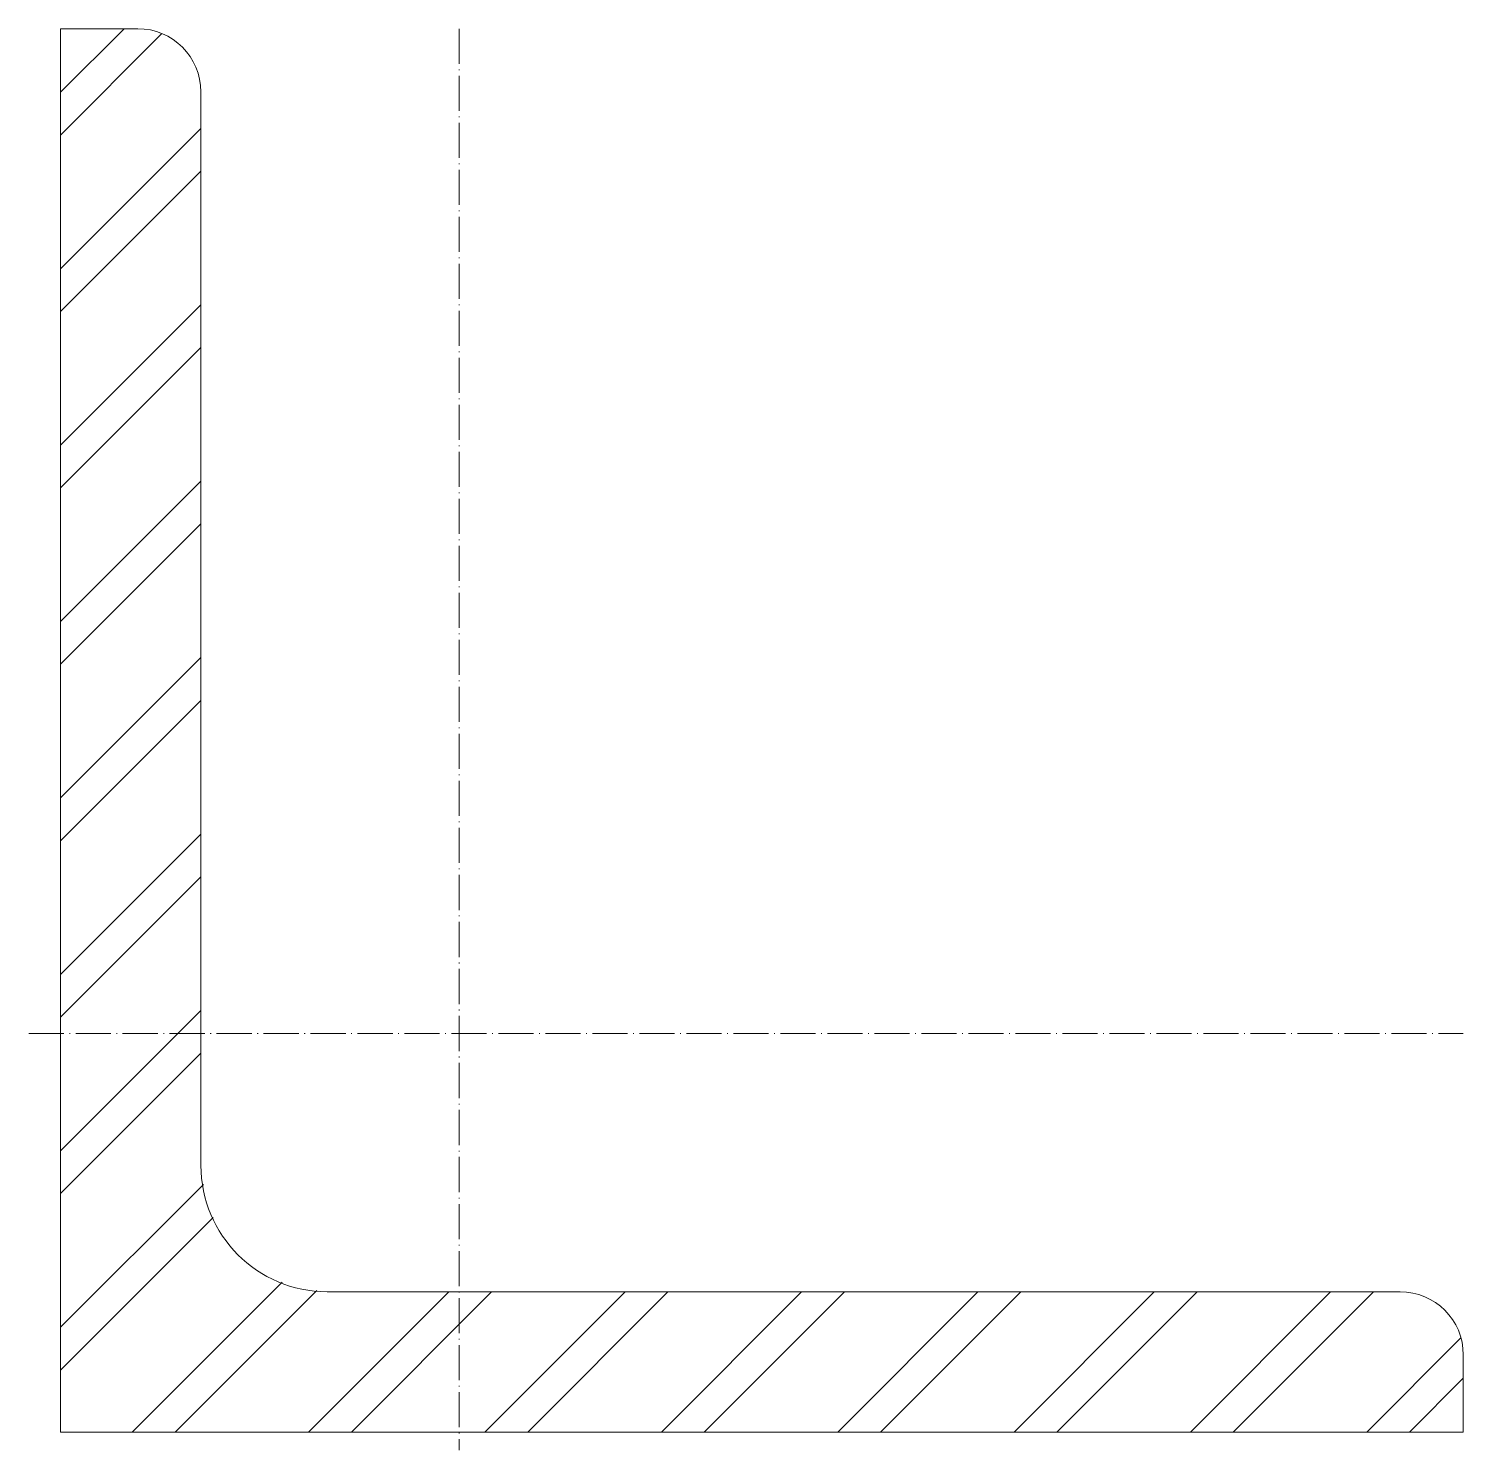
# Model space of a CAD drawing. Header units: metres. Extents: x -5 to 200, y -3 to 200.
import ezdxf

# ---------------------------------------------------------------- set-up
doc = ezdxf.new("R2010")
doc.units = ezdxf.units.M
doc.linetypes.add('MV_hartlijn_staal', pattern=[6.6, 5, -0.8, 0, -0.8])
doc.layers.add('A-DETL-GENF', color=92, linetype='Continuous', lineweight=18)

# ---------------------------------------------------------------- blocks, each defined once
blk = doc.blocks.new('28 Staalprofielen- L-2d - L200_20-3532995-00_0 Basismaterialen')
at = {"layer": 'A-DETL-GENF', "lineweight": 13}
h = blk.add_hatch(dxfattribs=at)
h.set_pattern_fill('FP_219', color=256, style=0, pattern_type=2)
h.set_pattern_definition([(45, (4618.247, -3488.567), (-12.57236, 12.57236), []), (45, (4618.247, -3469.517), (-12.57236, 12.57236), [])])
h.paths.add_polyline_path([(0, 0), (200, 0), (200, 11), (199.69, 13.33), (198.79, 15.5), (197.36, 17.36), (195.5, 18.79), (193.33, 19.69), (191, 20), (38, 20), (33.34, 20.61), (29, 22.41), (25.27, 25.27), (22.41, 29), (20.61, 33.34), (20, 38), (20, 191), (19.69, 193.33), (18.79, 195.5), (17.36, 197.36), (15.5, 198.79), (13.33, 199.69), (11, 200), (0, 200), (0, 96.36)])
at = {"layer": 'A-DETL-GENF'}
for p, q in [((11, 200), (0, 200)), ((0, 200), (0, 0)), ((20, 38), (20, 191)), ((191, 20), (38, 20)), ((200, 0), (200, 11)), ((0, 0), (200, 0))]:
    blk.add_line(p, q, dxfattribs=at)
at = {"layer": 'A-DETL-GENF', "linetype": 'MV_hartlijn_staal', "lineweight": 13}
for p, q in [((56.8, 200), (56.8, -2.6)), ((-4.56, 56.8), (200, 56.8))]:
    blk.add_line(p, q, dxfattribs=at)
at = {"layer": 'A-DETL-GENF'}
for centre, radius, start, end in [((11, 191), 9, 360, 90), ((38, 38), 18, 180, 270), ((191, 11), 9, 360, 90)]:
    blk.add_arc(centre, radius, start, end, dxfattribs=at)

msp = doc.modelspace()

# ---------------------------------------------------------------- block references
msp.add_blockref('28 Staalprofielen- L-2d - L200_20-3532995-00_0 Basismaterialen', (0, 0))

doc.saveas('drawing.dxf')
